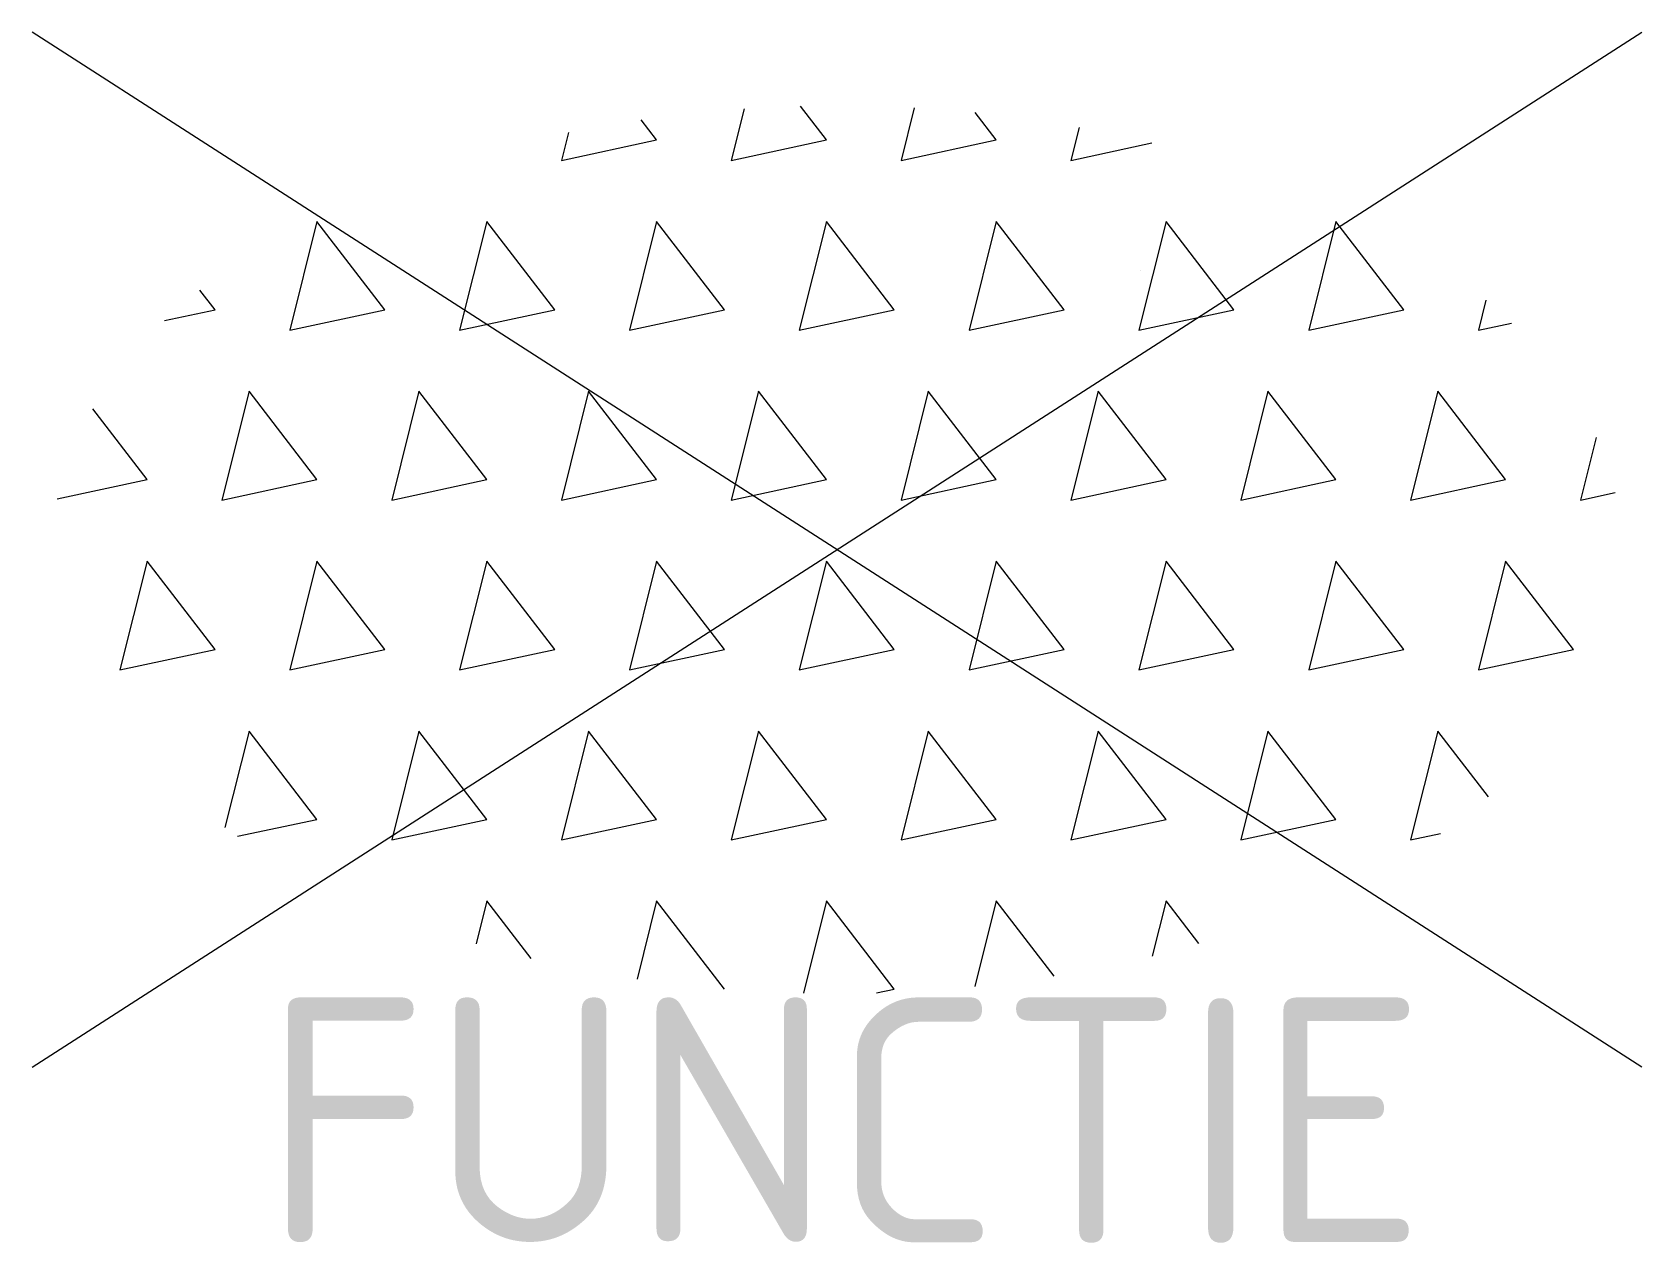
# Model space of a CAD drawing. Extents: x -5.9 to 5.9, y -5.1 to 3.8.
import ezdxf
from ezdxf.enums import TextEntityAlignment as Align

# ---------------------------------------------------------------- set-up
doc = ezdxf.new("R2010")
doc.units = 0
doc.styles.add('NLCS-ISO', font='NLCS-ISO.ttf')

msp = doc.modelspace()

# ---------------------------------------------------------------- linework, layer by layer
for p, q in [((5.924, -3.808), (-5.924, 3.808)), ((-5.924, -3.808), (5.924, 3.808)), ((-0.683, 3.244), (-0.778, 2.865)), ((-0.078, 3.015), (-0.269, 3.264)), ((0.569, 3.251), (0.472, 2.865)), ((1.172, 3.015), (1.018, 3.216)), ((-1.328, 3.015), (-1.442, 3.164)), ((1.783, 3.107), (1.722, 2.865)), ((-1.976, 3.07), (-2.028, 2.865)), ((-2.028, 2.865), (-1.328, 3.015)), ((-0.778, 2.865), (-0.078, 3.015)), ((0.472, 2.865), (1.172, 3.015)), ((1.722, 2.865), (2.317, 2.993)), ((-3.828, 2.415), (-4.028, 1.615)), ((-3.328, 1.765), (-3.828, 2.415)), ((-2.578, 2.415), (-2.778, 1.615)), ((-2.078, 1.765), (-2.578, 2.415)), ((-1.328, 2.415), (-1.528, 1.615)), ((-0.828, 1.765), (-1.328, 2.415)), ((-0.078, 2.415), (-0.278, 1.615)), ((0.422, 1.765), (-0.078, 2.415)), ((1.172, 2.415), (0.972, 1.615)), ((1.672, 1.765), (1.172, 2.415)), ((2.422, 2.415), (2.222, 1.615)), ((2.922, 1.765), (2.422, 2.415)), ((3.672, 2.415), (3.472, 1.615)), ((4.172, 1.765), (3.672, 2.415)), ((2.231, 2.051), (2.231, 2.051)), ((2.231, 2.051), (2.231, 2.051)), ((-4.578, 1.765), (-4.689, 1.909)), ((4.777, 1.836), (4.722, 1.615)), ((-4.95, 1.686), (-4.578, 1.765)), ((-4.028, 1.615), (-3.328, 1.765)), ((-2.778, 1.615), (-2.078, 1.765)), ((-1.528, 1.615), (-0.828, 1.765)), ((-0.278, 1.615), (0.422, 1.765)), ((0.972, 1.615), (1.672, 1.765)), ((2.222, 1.615), (2.922, 1.765)), ((3.472, 1.615), (4.172, 1.765)), ((4.722, 1.615), (4.966, 1.667)), ((-4.328, 1.165), (-4.528, 0.365)), ((-3.828, 0.515), (-4.328, 1.165)), ((-3.078, 1.165), (-3.278, 0.365)), ((-2.578, 0.515), (-3.078, 1.165)), ((-1.828, 1.165), (-2.028, 0.365)), ((-1.328, 0.515), (-1.828, 1.165)), ((-0.578, 1.165), (-0.778, 0.365)), ((-0.078, 0.515), (-0.578, 1.165)), ((0.672, 1.165), (0.472, 0.365)), ((1.172, 0.515), (0.672, 1.165)), ((1.922, 1.165), (1.722, 0.365)), ((2.422, 0.515), (1.922, 1.165)), ((3.172, 1.165), (2.972, 0.365)), ((3.672, 0.515), (3.172, 1.165)), ((4.422, 1.165), (4.222, 0.365)), ((4.922, 0.515), (4.422, 1.165)), ((-5.078, 0.515), (-5.479, 1.037)), ((5.588, 0.826), (5.472, 0.365)), ((-5.74, 0.373), (-5.078, 0.515)), ((-4.528, 0.365), (-3.828, 0.515)), ((-3.278, 0.365), (-2.578, 0.515)), ((-2.028, 0.365), (-1.328, 0.515)), ((-0.778, 0.365), (-0.078, 0.515)), ((0.472, 0.365), (1.172, 0.515)), ((1.722, 0.365), (2.422, 0.515)), ((2.972, 0.365), (3.672, 0.515)), ((4.222, 0.365), (4.922, 0.515)), ((5.472, 0.365), (5.727, 0.42)), ((-5.078, -0.085), (-5.278, -0.885)), ((-4.578, -0.735), (-5.078, -0.085)), ((-3.828, -0.085), (-4.028, -0.885)), ((-3.328, -0.735), (-3.828, -0.085)), ((-2.578, -0.085), (-2.778, -0.885)), ((-2.078, -0.735), (-2.578, -0.085)), ((-1.328, -0.085), (-1.528, -0.885)), ((-0.828, -0.735), (-1.328, -0.085)), ((-0.078, -0.085), (-0.278, -0.885)), ((0.422, -0.735), (-0.078, -0.085)), ((1.172, -0.085), (0.972, -0.885)), ((1.672, -0.735), (1.172, -0.085)), ((2.422, -0.085), (2.222, -0.885)), ((2.922, -0.735), (2.422, -0.085)), ((3.672, -0.085), (3.472, -0.885)), ((4.172, -0.735), (3.672, -0.085)), ((4.922, -0.085), (4.722, -0.885)), ((5.422, -0.735), (4.922, -0.085)), ((-5.278, -0.885), (-4.578, -0.735)), ((-4.028, -0.885), (-3.328, -0.735)), ((-2.778, -0.885), (-2.078, -0.735)), ((-1.528, -0.885), (-0.828, -0.735)), ((-0.278, -0.885), (0.422, -0.735)), ((0.972, -0.885), (1.672, -0.735)), ((2.222, -0.885), (2.922, -0.735)), ((3.472, -0.885), (4.172, -0.735)), ((4.722, -0.885), (5.422, -0.735)), ((-4.328, -1.335), (-4.505, -2.046)), ((-3.828, -1.985), (-4.328, -1.335)), ((-3.078, -1.335), (-3.278, -2.135)), ((-2.578, -1.985), (-3.078, -1.335)), ((-1.828, -1.335), (-2.028, -2.135)), ((-1.328, -1.985), (-1.828, -1.335)), ((-0.578, -1.335), (-0.778, -2.135)), ((-0.078, -1.985), (-0.578, -1.335)), ((0.672, -1.335), (0.472, -2.135)), ((1.172, -1.985), (0.672, -1.335)), ((1.922, -1.335), (1.722, -2.135)), ((2.422, -1.985), (1.922, -1.335)), ((3.172, -1.335), (2.972, -2.135)), ((3.672, -1.985), (3.172, -1.335)), ((4.422, -1.335), (4.222, -2.135)), ((4.796, -1.82), (4.422, -1.335)), ((-4.412, -2.11), (-3.828, -1.985)), ((-3.278, -2.135), (-2.578, -1.985)), ((-2.028, -2.135), (-1.328, -1.985)), ((-0.778, -2.135), (-0.078, -1.985)), ((0.472, -2.135), (1.172, -1.985)), ((1.722, -2.135), (2.422, -1.985)), ((2.972, -2.135), (3.672, -1.985)), ((4.222, -2.135), (4.442, -2.088)), ((-2.578, -2.585), (-2.657, -2.901)), ((-2.251, -3.009), (-2.578, -2.585)), ((-1.328, -2.585), (-1.471, -3.16)), ((-0.829, -3.234), (-1.328, -2.585)), ((-0.078, -2.585), (-0.247, -3.264)), ((0.422, -3.235), (-0.078, -2.585)), ((1.172, -2.585), (1.015, -3.216)), ((1.599, -3.139), (1.172, -2.585)), ((2.422, -2.585), (2.321, -2.992)), ((2.664, -2.899), (2.422, -2.585)), ((0.29, -3.263), (0.422, -3.235))]:
    msp.add_line(p, q)

# ---------------------------------------------------------------- texts
at = {"style": 'NLCS-ISO', "flags": 1}
msp.add_attdef('FUNCTIE', text='', height=1.8, dxfattribs=at).set_placement((0.054, -4.201), align=Align.MIDDLE_CENTER)

doc.saveas('drawing.dxf')
